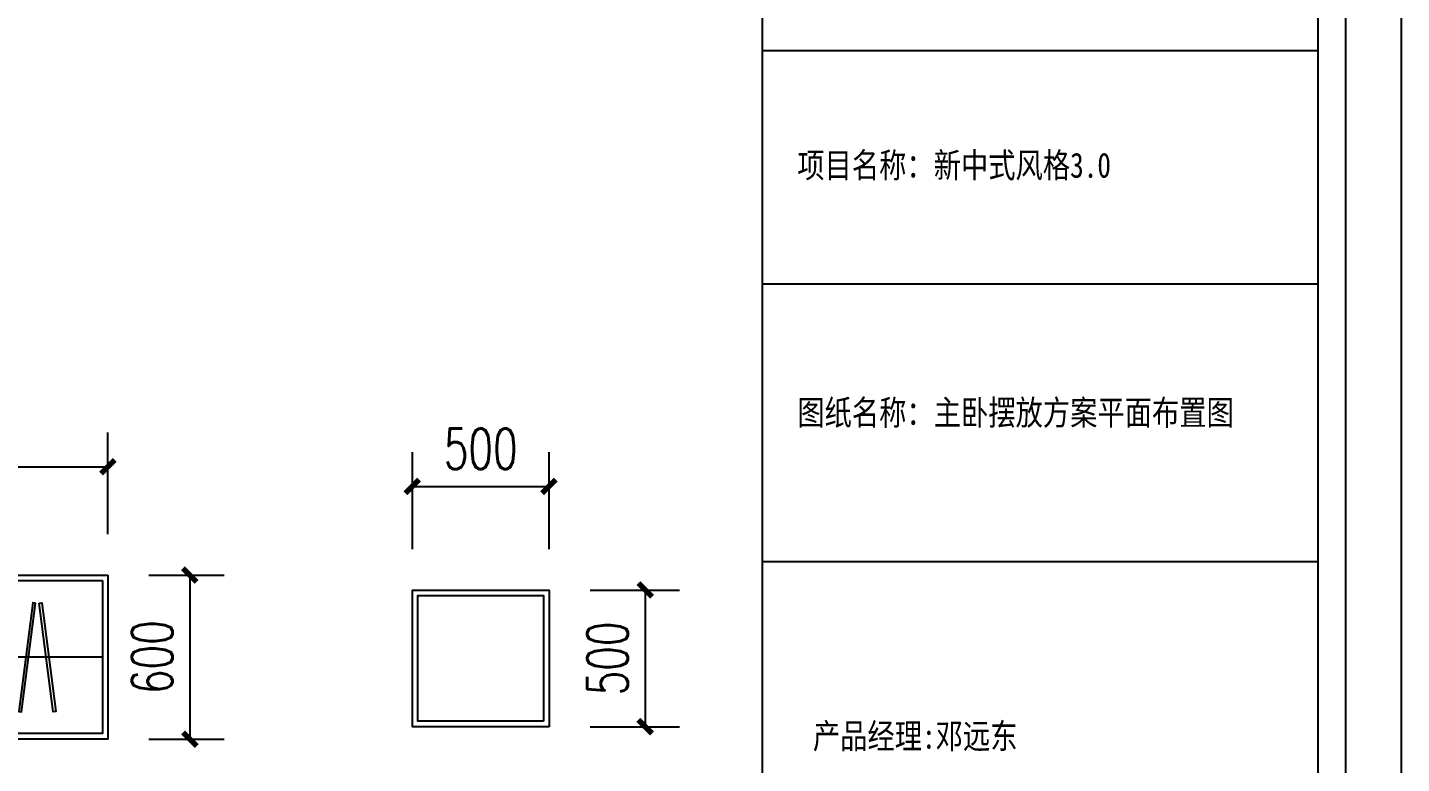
# Model space of a CAD drawing. Extents: x 23971 to 232415, y -48119 to 67869.
# Drawn here: x 193217 to 198245, y 48354 to 51046 of the extents above; entities that cross this region are included whole.
import ezdxf

# ---------------------------------------------------------------- set-up
doc = ezdxf.new("R2010")
doc.units = 0
doc.header["$LTSCALE"] = 1000
doc.header["$MEASUREMENT"] = 0
doc.layers.add('AXIS', color=3, linetype='Continuous')
doc.layers.add('PM-家具', color=146, linetype='Continuous')
doc.styles.add('_TCH_DIM_T3', font='SIMPLEX', dxfattribs={"width": 0.705882, "bigfont": 'GBCBIG'})
doc.styles.add('WJ', font='', dxfattribs={"width": 0.8, "height": 135})
doc.styles.get('WJ').set_extended_font_data('FangSong_GB2312')
doc.dimstyles.new('_TCH_ARCH&&50', dxfattribs={"dimtxt": 148.75, "dimasz": 50, "dimexe": 125, "dimexo": 150, "dimgap": 63.125, "dimtad": 1, "dimdec": 0, "dimzin": 0, "dimdsep": 46, "dimtxsty": '_TCH_DIM_T3', "dimblk": 'ARCHTICK', "dimcen": 0.09, "dimclrt": 7, "dimazin": 2, "dimtfac": 1, "dimtdec": 0, "dimtix": 1, "dimtmove": 2, "dimatfit": 3, "dimfxl": 100, "dimtolj": 1, "dimtzin": 0, "dimarcsym": 0})

# ---------------------------------------------------------------- blocks, each defined once
blk = doc.blocks.new('_ArchTick')
at = {"color": 0, "linetype": 'ByBlock', "const_width": 0.4}
blk.add_lwpolyline([(-0.5, -0.5), (0.5, 0.5)], dxfattribs=at)
blk = doc.blocks.new('*D297')
at = {"layer": 'AXIS', "color": 0, "lineweight": -2, "transparency": 16777216}
for p, q in [((191011.6, 49193.5), (191011.6, 49565)), ((193511.6, 49193.5), (193511.6, 49565)), ((191011.6, 49440), (193511.6, 49440))]:
    blk.add_line(p, q, dxfattribs=at)
at = {"layer": 'Defpoints', "color": 0, "transparency": 16777216}
for p in [(193511.6, 49440), (191011.6, 49043.5), (193511.6, 49043.5)]:
    blk.add_point(p, dxfattribs=at)
at = {"layer": 'AXIS', "color": 0, "lineweight": -2, "transparency": 16777216, "xscale": 50, "yscale": 50, "zscale": 50, "rotation": 180}
blk.add_blockref('_ArchTick', (191011.6, 49440), dxfattribs=at)
at = {"layer": 'AXIS', "color": 0, "lineweight": -2, "transparency": 16777216, "xscale": 50, "yscale": 50, "zscale": 50}
blk.add_blockref('_ArchTick', (193511.6, 49440), dxfattribs=at)
at = {"layer": 'AXIS', "color": 7, "transparency": 16777216, "insert": (192261.6, 49577.5), "char_height": 148.75, "attachment_point": 5, "style": '_TCH_DIM_T3'}
blk.add_mtext('\\A1;2500', dxfattribs=at)
blk = doc.blocks.new('*D298')
at = {"layer": 'AXIS', "color": 0, "lineweight": -2, "transparency": 16777216}
for p, q in [((193661.6, 49043.5), (193936.6, 49043.5)), ((193811.6, 49043.5), (193811.6, 48443.5)), ((193661.7, 48443.5), (193936.6, 48443.5))]:
    blk.add_line(p, q, dxfattribs=at)
at = {"layer": 'Defpoints', "color": 0, "transparency": 16777216}
for p in [(193511.6, 49043.5), (193511.7, 48443.5, 0), (193811.6, 48443.5)]:
    blk.add_point(p, dxfattribs=at)
at = {"layer": 'AXIS', "color": 0, "lineweight": -2, "transparency": 16777216, "xscale": 50, "yscale": 50, "zscale": 50}
for p, rotation in [((193811.6, 49043.5), 90), ((193811.6, 48443.5), 270)]:
    blk.add_blockref('_ArchTick', p, dxfattribs=dict(at, rotation=rotation))
at = {"layer": 'AXIS', "color": 7, "transparency": 16777216, "insert": (193674.1, 48743.5), "char_height": 148.75, "attachment_point": 5, "rotation": 90, "style": '_TCH_DIM_T3'}
blk.add_mtext('\\A1;600', dxfattribs=at)
blk = doc.blocks.new('*D280')
at = {"layer": 'AXIS', "color": 0, "lineweight": -2, "transparency": 16777216}
for p, q in [((194625.6, 49138.8), (194625.6, 49492.8)), ((195125.6, 49138.8), (195125.6, 49492.8)), ((194625.6, 49367.8), (195125.6, 49367.8))]:
    blk.add_line(p, q, dxfattribs=at)
at = {"layer": 'Defpoints', "color": 0, "transparency": 16777216}
for p in [(195125.6, 49367.8), (194625.6, 48988.8), (195125.6, 48988.8)]:
    blk.add_point(p, dxfattribs=at)
at = {"layer": 'AXIS', "color": 0, "lineweight": -2, "transparency": 16777216, "xscale": 50, "yscale": 50, "zscale": 50, "rotation": 180}
blk.add_blockref('_ArchTick', (194625.6, 49367.8), dxfattribs=at)
at = {"layer": 'AXIS', "color": 0, "lineweight": -2, "transparency": 16777216, "xscale": 50, "yscale": 50, "zscale": 50}
blk.add_blockref('_ArchTick', (195125.6, 49367.8), dxfattribs=at)
at = {"layer": 'AXIS', "color": 7, "transparency": 16777216, "insert": (194875.6, 49505.3), "char_height": 148.75, "attachment_point": 5, "style": '_TCH_DIM_T3'}
blk.add_mtext('\\A1;500', dxfattribs=at)
blk = doc.blocks.new('kuangkuang')
at = {"color": 251}
blk.add_line((-143368.8, -26681), (-143368.8, -19750), dxfattribs=at)
for p, q in [((-144834.6, -26611.2), (-144834.6, -19819.8)), ((-143438.6, -26611.2), (-143438.6, -19819.8)), ((-144834.6, -21516.9), (-143438.6, -21516.9)), ((-144834.6, -22102.3), (-143438.6, -22102.3)), ((-144834.6, -22800.4), (-143438.6, -22800.4))]:
    blk.add_line(p, q)
blk.add_lwpolyline([(-153426.5, -26820.6), (-143229.1, -26820.6), (-143229.1, -19610.4), (-153426.5, -19610.4)], close=True)
at = {"char_height": 62.824, "attachment_point": 1, "style": 'WJ'}
for s, insert, width in [('{\\fSimSun|b0|i0|c134|p2;项目名称：新中式风格}3.0', (-144747.2, -21773.4), 999.824), ('{\\fSimSun|b0|i0|c134|p2;产品经理:邓远东}', (-144707.9, -23207.1), 764.268)]:
    blk.add_mtext(s, dxfattribs=dict(at, insert=insert, width=width))
blk = doc.blocks.new('*D302')
at = {"layer": 'AXIS', "color": 0, "lineweight": -2, "transparency": 16777216}
for p, q in [((195275.6, 48988.8), (195602.6, 48988.8)), ((195477.6, 48988.8), (195477.6, 48488.8)), ((195275.6, 48488.8), (195602.6, 48488.8))]:
    blk.add_line(p, q, dxfattribs=at)
at = {"layer": 'Defpoints', "color": 0, "transparency": 16777216}
for p in [(195125.6, 48988.8), (195125.6, 48488.8), (195477.6, 48488.8)]:
    blk.add_point(p, dxfattribs=at)
at = {"layer": 'AXIS', "color": 0, "lineweight": -2, "transparency": 16777216, "xscale": 50, "yscale": 50, "zscale": 50}
for p, rotation in [((195477.6, 48988.8), 90), ((195477.6, 48488.8), 270)]:
    blk.add_blockref('_ArchTick', p, dxfattribs=dict(at, rotation=rotation))
at = {"layer": 'AXIS', "color": 7, "transparency": 16777216, "insert": (195340.1, 48738.8), "char_height": 148.75, "attachment_point": 5, "rotation": 90, "style": '_TCH_DIM_T3'}
blk.add_mtext('\\A1;500', dxfattribs=at)
blk = doc.blocks.new('次卧2500衣柜')
blk.add_line((23498.5, -31407), (21038.5, -31407))
blk.add_lwpolyline([(23518.5, -31107), (23518.5, -31707), (21018.5, -31707), (21018.5, -31107)], close=True)
at = {"color": 251}
for points in [[(23498.5, -31127), (23498.5, -31687), (21038.5, -31687), (21038.5, -31127)], [(21204, -31209.9), (21214, -31208.6), (21265.2, -31605.4), (21255.2, -31606.6)], [(21356.6, -31209.9), (21346.7, -31208.6), (21295.5, -31605.4), (21305.4, -31606.6)], [(21426.5, -31209.9), (21436.4, -31208.6), (21487.6, -31605.4), (21477.7, -31606.6)], [(21579, -31209.9), (21569.1, -31208.6), (21517.9, -31605.4), (21527.8, -31606.6)], [(21592, -31209.9), (21602, -31208.6), (21653.2, -31605.4), (21643.2, -31606.6)], [(21765.4, -31209.9), (21775.3, -31208.6), (21826.5, -31605.4), (21816.6, -31606.6)], [(21824.7, -31209.9), (21834.7, -31208.6), (21885.9, -31605.4), (21875.9, -31606.6)], [(21977.3, -31209.9), (21967.4, -31208.6), (21916.2, -31605.4), (21926.1, -31606.6)], [(22035.8, -31209.9), (22045.7, -31208.6), (22096.9, -31605.4), (22087, -31606.6)], [(22209.1, -31209.9), (22219.1, -31208.6), (22270.3, -31605.4), (22260.3, -31606.6)], [(22268.5, -31209.9), (22278.4, -31208.6), (22329.6, -31605.4), (22319.7, -31606.6)], [(22421, -31209.9), (22411.1, -31208.6), (22359.9, -31605.4), (22369.8, -31606.6)], [(22480.9, -31209.9), (22490.8, -31208.6), (22542, -31605.4), (22532.1, -31606.6)], [(22633.4, -31209.9), (22623.5, -31208.6), (22572.3, -31605.4), (22582.2, -31606.6)], [(22703.3, -31209.9), (22713.3, -31208.6), (22764.5, -31605.4), (22754.5, -31606.6)], [(22855.9, -31209.9), (22846, -31208.6), (22794.8, -31605.4), (22804.7, -31606.6)], [(22868.9, -31209.9), (22878.8, -31208.6), (22930, -31605.4), (22920.1, -31606.6)], [(23042.2, -31209.9), (23052.2, -31208.6), (23103.4, -31605.4), (23093.4, -31606.6)], [(23101.6, -31209.9), (23111.5, -31208.6), (23162.7, -31605.4), (23152.8, -31606.6)], [(23254.1, -31209.9), (23244.2, -31208.6), (23193, -31605.4), (23202.9, -31606.6)], [(23267.1, -31209.9), (23277, -31208.6), (23328.3, -31605.4), (23318.3, -31606.6)]]:
    blk.add_lwpolyline(points, close=True, dxfattribs=at)

msp = doc.modelspace()

# ---------------------------------------------------------------- linework, layer by layer
at = {"layer": 'PM-家具'}
msp.add_lwpolyline([(195125.6, 48488.8), (194625.6, 48488.8), (194625.6, 48988.8), (195125.6, 48988.8)], close=True, dxfattribs=at)
at = {"layer": 'PM-家具', "color": 251}
msp.add_lwpolyline([(195105.6, 48508.8), (194645.6, 48508.8), (194645.6, 48968.8), (195105.6, 48968.8)], close=True, dxfattribs=at)

# ---------------------------------------------------------------- block references
at = {"color": 146, "xscale": 1.456258410876044, "yscale": 1.456258410876044, "zscale": 1.456258410876044}
msp.add_blockref('kuangkuang', (406823.1, 82296), dxfattribs=at)
at = {"layer": 'PM-家具'}
msp.add_blockref('次卧2500衣柜', (169993.1, 80150.5), dxfattribs=at)

# ---------------------------------------------------------------- texts
at = {"insert": (196033.8, 49683.6), "char_height": 91.487, "width": 1776.152, "attachment_point": 1, "style": 'WJ'}
msp.add_mtext('{\\fSimSun|b0|i0|c134|p2;图纸名称：主卧摆放方案平面布置图}', dxfattribs=at)

# ---------------------------------------------------------------- dimensions: what is measured, and where the dimension line sits
at = {"layer": 'AXIS'}
for base, p1, p2, picture, middle in [((193511.6, 49440), (191011.6, 49043.5), (193511.6, 49043.5), '*D297', (192261.6, 49577.5)), ((195125.6, 49367.8), (194625.6, 48988.8), (195125.6, 48988.8), '*D280', (194875.6, 49505.3))]:
    dim = msp.add_linear_dim(base=base, p1=p1, p2=p2, dimstyle='_TCH_ARCH&&50', dxfattribs=at)
    dim.commit()
    dim.dimension.update_dxf_attribs({"geometry": picture, "text_midpoint": middle})
for base, p1, p2, picture, middle in [((193811.6, 48443.5), (193511.6, 49043.5), (193511.7, 48443.5, 0), '*D298', (193674.1, 48743.5)), ((195477.6, 48488.8), (195125.6, 48988.8), (195125.6, 48488.8), '*D302', (195340.1, 48738.8))]:
    dim = msp.add_linear_dim(base=base, p1=p1, p2=p2, angle=90, dimstyle='_TCH_ARCH&&50', dxfattribs=at)
    dim.commit()
    dim.dimension.update_dxf_attribs({"geometry": picture, "text_midpoint": middle})

doc.saveas('drawing.dxf')
